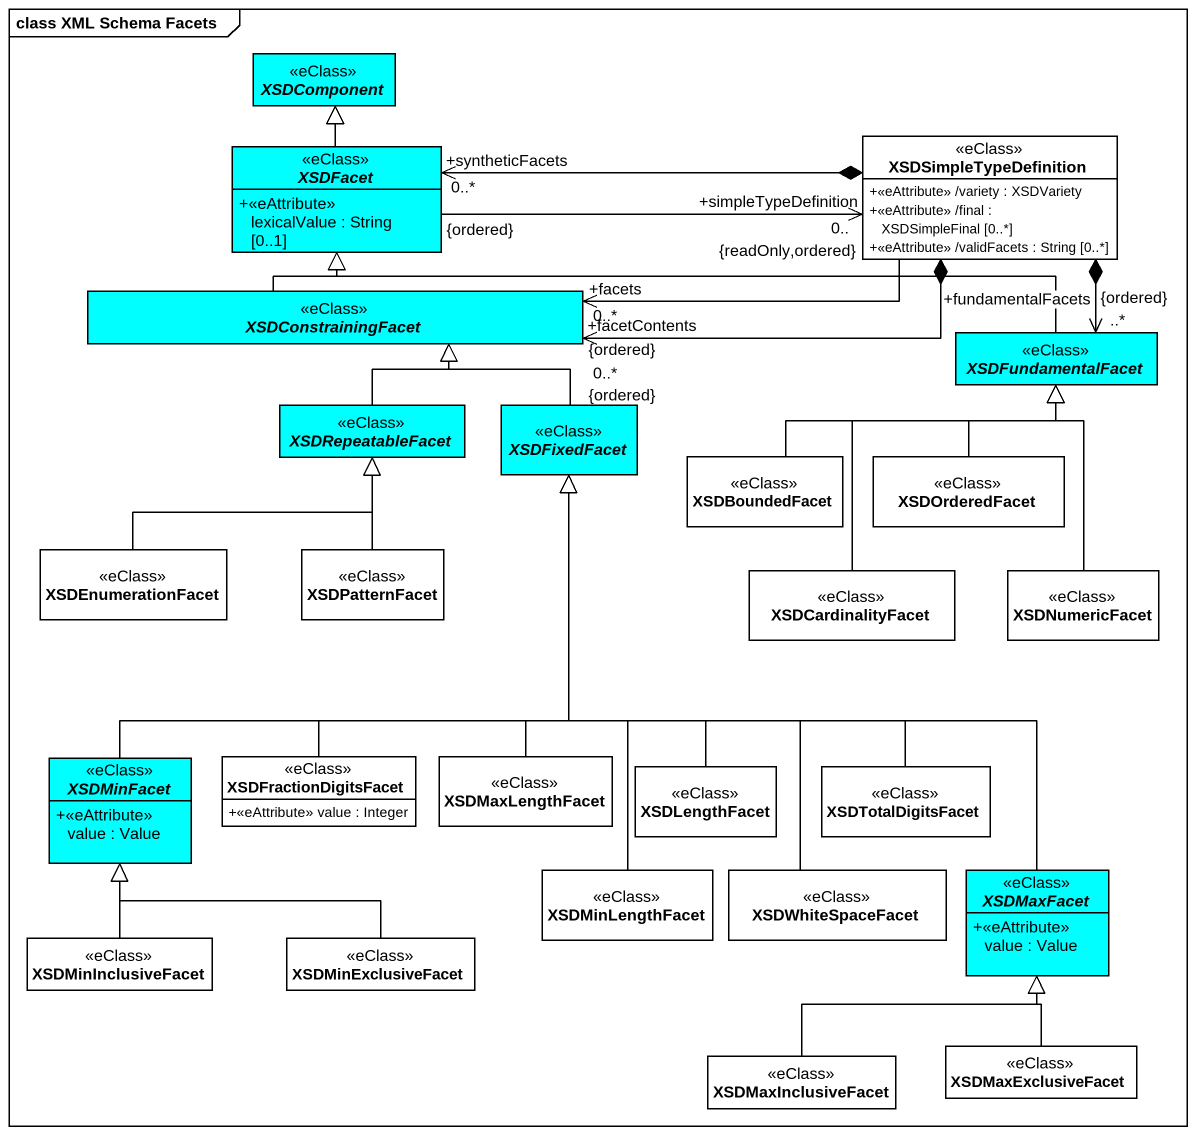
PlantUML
@startuml
mainframe class XML Schema Facets
hide circle
hide empty members
skinparam classAttributeIconSize 0
abstract class XSDComponent <<eClass>> #00FFFF
abstract class XSDFacet <<eClass>> #00FFFF {
  +<<eAttribute>> lexicalValue : String [0..1]
}
class XSDSimpleTypeDefinition <<eClass>> {
  +<<eAttribute>> /variety : XSDVariety
  +<<eAttribute>> /final : XSDSimpleFinal [0..*]
  +<<eAttribute>> /validFacets : String [0..*]
}
abstract class XSDConstrainingFacet <<eClass>> #00FFFF
abstract class XSDFundamentalFacet <<eClass>> #00FFFF
abstract class XSDRepeatableFacet <<eClass>> #00FFFF
abstract class XSDFixedFacet <<eClass>> #00FFFF
class XSDBoundedFacet <<eClass>>
class XSDOrderedFacet <<eClass>>
class XSDEnumerationFacet <<eClass>>
class XSDPatternFacet <<eClass>>
class XSDCardinalityFacet <<eClass>>
class XSDNumericFacet <<eClass>>
abstract class XSDMinFacet <<eClass>> #00FFFF {
  +<<eAttribute>> value : Value
}
class XSDFractionDigitsFacet <<eClass>> {
  +<<eAttribute>> value : Integer
}
class XSDMaxLengthFacet <<eClass>>
class XSDLengthFacet <<eClass>>
class XSDTotalDigitsFacet <<eClass>>
class XSDMinLengthFacet <<eClass>>
class XSDWhiteSpaceFacet <<eClass>>
abstract class XSDMaxFacet <<eClass>> #00FFFF {
  +<<eAttribute>> value : Value
}
class XSDMinInclusiveFacet <<eClass>>
class XSDMinExclusiveFacet <<eClass>>
class XSDMaxInclusiveFacet <<eClass>>
class XSDMaxExclusiveFacet <<eClass>>
XSDFacet -up-|> XSDComponent
XSDFacet -right-> "+simpleTypeDefinition\n0..\n{readOnly,ordered}" XSDSimpleTypeDefinition
XSDSimpleTypeDefinition *-left-> "+syntheticFacets\n0..*\n{ordered}" XSDFacet
XSDSimpleTypeDefinition *-left-> "+facetContents\n0..*\n{ordered}" XSDConstrainingFacet
XSDConstrainingFacet -up-|> XSDFacet
XSDConstrainingFacet "+facets\n0..*\n{ordered}" <-right- XSDSimpleTypeDefinition
XSDFundamentalFacet -left-|> XSDFacet
XSDFundamentalFacet "+fundamentalFacets\n..*\n{ordered}" <-up-* XSDSimpleTypeDefinition
XSDRepeatableFacet -up-|> XSDConstrainingFacet
XSDFixedFacet -left-|> XSDConstrainingFacet
XSDBoundedFacet -right-|> XSDFundamentalFacet
XSDOrderedFacet -up-|> XSDFundamentalFacet
XSDEnumerationFacet -up-|> XSDRepeatableFacet
XSDPatternFacet -up-|> XSDRepeatableFacet
XSDCardinalityFacet -up-|> XSDFundamentalFacet
XSDNumericFacet -up-|> XSDFundamentalFacet
XSDMinFacet -up-|> XSDFixedFacet
XSDFractionDigitsFacet -up-|> XSDFixedFacet
XSDMaxLengthFacet -up-|> XSDFixedFacet
XSDLengthFacet -up-|> XSDFixedFacet
XSDTotalDigitsFacet -up-|> XSDFixedFacet
XSDMinLengthFacet -up-|> XSDFixedFacet
XSDWhiteSpaceFacet -up-|> XSDFixedFacet
XSDMaxFacet -up-|> XSDFixedFacet
XSDMinInclusiveFacet -up-|> XSDMinFacet
XSDMinExclusiveFacet -left-|> XSDMinFacet
XSDMaxInclusiveFacet -up-|> XSDMaxFacet
XSDMaxExclusiveFacet -up-|> XSDMaxFacet
@enduml
